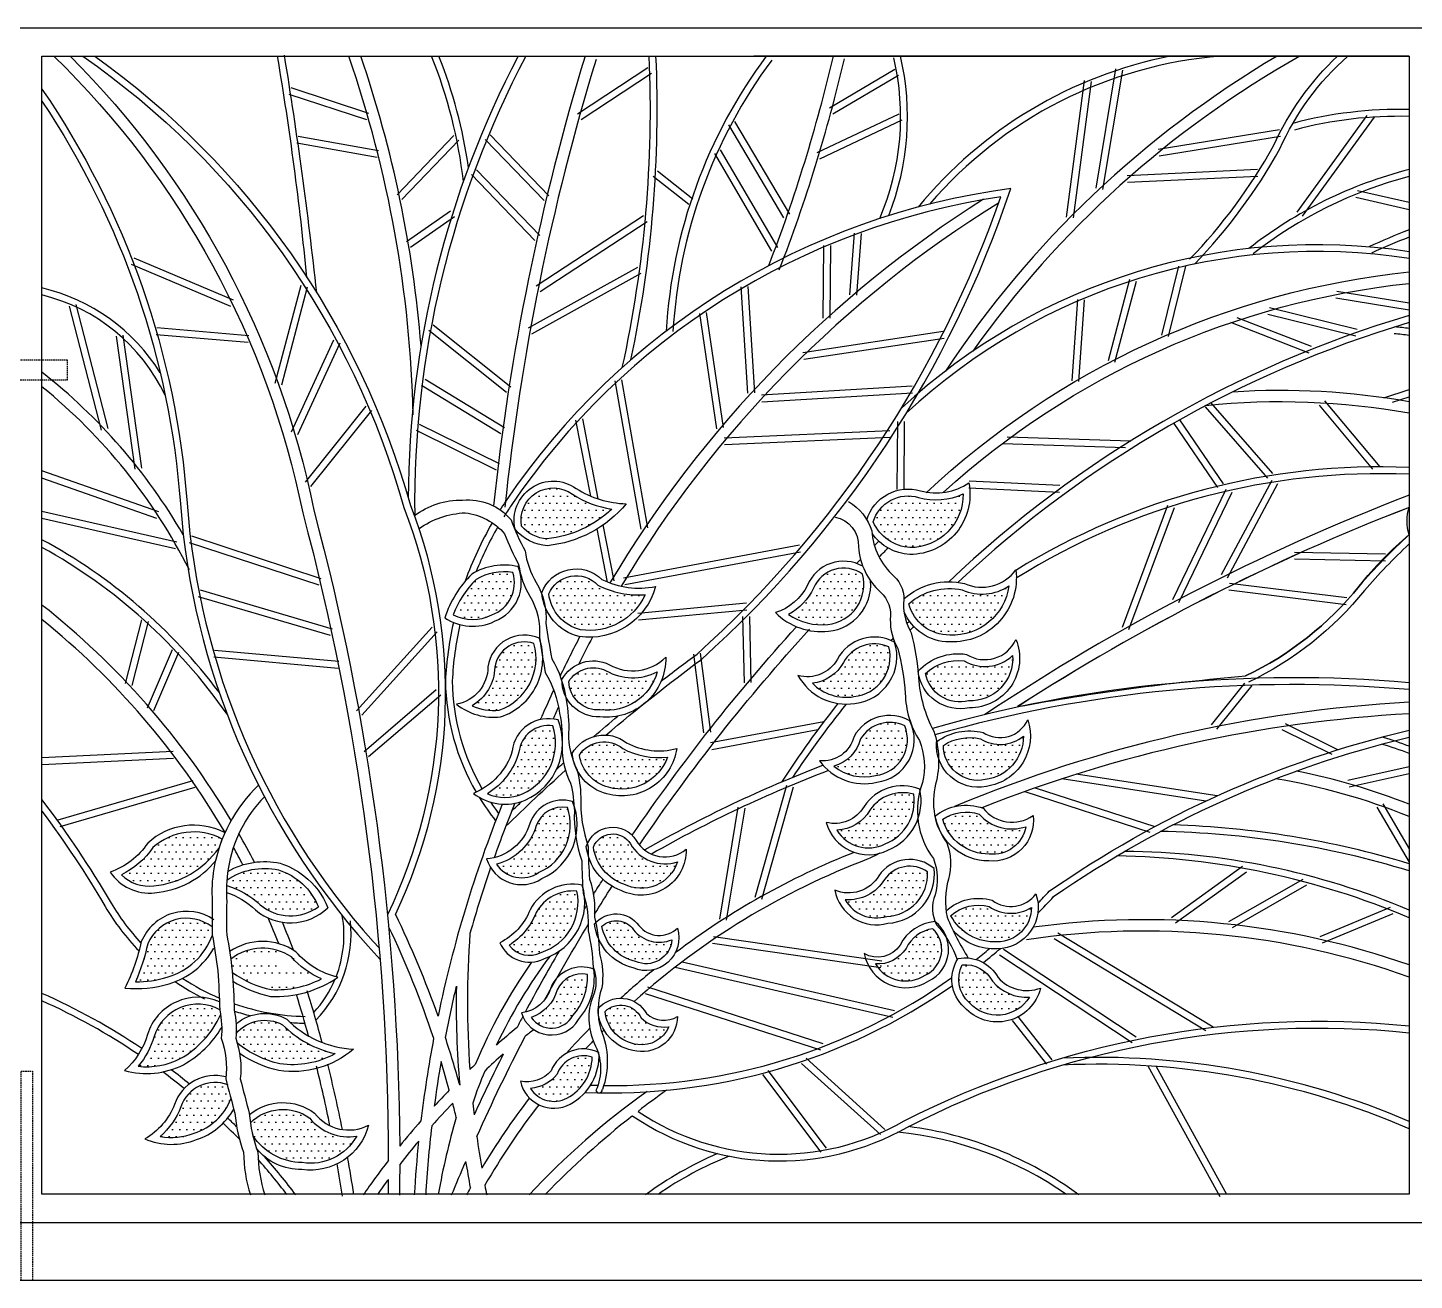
# Model space of a CAD drawing. Extents: x -51224 to -13975, y -20628 to 9094.
# Drawn here: x -45873 to -44656, y -13035 to -11935 of the extents above; entities that cross this region are included whole.
import ezdxf

# ---------------------------------------------------------------- set-up
doc = ezdxf.new("R2010")
doc.units = 0
doc.header["$LTSCALE"] = 5
doc.header["$MEASUREMENT"] = 0
doc.linetypes.add('HIDDEN', pattern=[0.375, 0.25, -0.125])
doc.layers.get('0').update_dxf_attribs({"linetype": 'CONTINUOUS'})
for name, color, linetype in [('0-DIM', 8, 'CONTINUOUS'), ('0-T_BLOCK', 7, 'CONTINUOUS'), ('1', 8, 'CONTINUOUS'), ('4', 4, 'CONTINUOUS'), ('GRILLES', 1, 'CONTINUOUS')]:
    doc.layers.add(name, color=color, linetype=linetype)
pattern_1 = [(0, (-27194.4056, -16432.0814), (3.1237505, 6.247501), [0, -6.247501])]

# ---------------------------------------------------------------- blocks, each defined once
blk = doc.blocks.new('A$C28F35AD2')
at = {"layer": 'GRILLES', "linetype": 'HIDDEN'}
blk.add_lwpolyline([(0, 790.3), (97.7, 790.3), (97.7, 807.5), (0, 807.5)], close=True, dxfattribs=at)
for points in [[(41.5, 0), (41.5, 183.5), (31.5, 183.5), (31.5, 0)], [(56.9, 0), (56.9, 183.5), (66.9, 183.5), (66.9, 0)]]:
    blk.add_lwpolyline(points, dxfattribs=at)

msp = doc.modelspace()

# ---------------------------------------------------------------- hatches: boundary and pattern name
at = {"layer": '0-T_BLOCK'}
h = msp.add_hatch(dxfattribs=at)
h.set_pattern_fill('DOTS', color=2, scale=99.960016, style=0)
h.set_pattern_definition(pattern_1)
h.paths.add_polyline_path([(-45447.6, -12413.4, 0.175439), (-45479.9, -12419.4, 0.105699), (-45500.1, -12450.5, 0.237244), (-45466.2, -12450.6, 0.397699)])
h.paths.add_polyline_path([(-45416.2, -12432.2, 0.310147), (-45388.2, -12463.6, 0.331679), (-45331.5, -12432.9, -0.135102), (-45373.1, -12424.4, 0.543135)])
h.paths.add_polyline_path([(-45360.9, -12357.8, -0.100632), (-45395.4, -12344.6, 0.678632), (-45440, -12372.7, 0.206557), (-45417.6, -12383.8, 0.164112)])
h = msp.add_hatch(dxfattribs=at)
h.set_pattern_fill('DOTS', color=2, scale=99.960016, style=0)
h.set_pattern_definition(pattern_1)
h.paths.add_polyline_path([(-45140.8, -12414.8, 0.482854), (-45183.7, -12427.1, -0.154289), (-45205.8, -12450.2, 0.179163), (-45171.1, -12458.9, 0.461066)])
h.paths.add_polyline_path([(-45099.1, -12391.5, 0.417538), (-45052.4, -12344.4, -0.175458), (-45091.5, -12347.5, 0.418152), (-45131.3, -12369, 0.279623)])
h.paths.add_polyline_path([(-45100.2, -12440.8, 0.343085), (-45064.2, -12468.3, 0.38732), (-45012.2, -12425.1, -0.256991), (-45053.2, -12428.7, 0.238603)])
h.paths.add_polyline_path([(-45184.8, -12510.6, 0.24176), (-45148.3, -12522.3, 0.456924), (-45117.6, -12478.7, 0.389161), (-45157.4, -12492, -0.243716)])
h.paths.add_polyline_path([(-45085.5, -12502.1, 0.426582), (-45047.6, -12526.1, 0.442508), (-45009, -12486.2, -0.33145), (-45051.6, -12490.9, 0.226597)])
h.paths.add_polyline_path([(-45103.7, -12548, 0.39265), (-45142.5, -12559.5, -0.260347), (-45165.9, -12583.4, 0.23301), (-45129.3, -12591.5, 0.495449)])
h.paths.add_polyline_path([(-45033, -12595.2, 0.373248), (-44999.5, -12557, -0.320781), (-45037.3, -12559.3, 0.200376), (-45069.8, -12565.1, 0.475515)])
h.paths.add_polyline_path([(-45095.8, -12608, 0.326721), (-45134.3, -12622, -0.251251), (-45163.2, -12639.6, 0.39085), (-45120.9, -12651.6, 0.3487)])
h.paths.add_polyline_path([(-45070.4, -12629.8, 0.339354), (-45029.6, -12660.5, 0.393018), (-44997.3, -12636.5, -0.301065), (-45038.4, -12625.5, 0.228285)])
h.paths.add_polyline_path([(-45083.7, -12676.2, 0.420371), (-45121.4, -12682.8, -0.283595), (-45155.9, -12700.6, 0.353449), (-45119.5, -12715.2, 0.418172)])
h.paths.add_polyline_path([(-45029.6, -12706.6, 0.251352), (-45063.2, -12714.6, 0.293768), (-45022.6, -12737.6, 0.413856), (-44992.5, -12707.3, -0.30026)])
h.paths.add_polyline_path([(-45085.7, -12766.7, 0.53355), (-45079.1, -12726, 0.246148), (-45102.6, -12743.3, -0.274357), (-45129.5, -12757, 0.426612)])
h.paths.add_polyline_path([(-45026.8, -12772.2, 0.313802), (-45053.3, -12757.8, 0.343134), (-45047.1, -12790.9, 0.501929), (-44994.3, -12786.2, -0.234383)])
h = msp.add_hatch(dxfattribs=at)
h.set_pattern_fill('DOTS', color=2, scale=99.960016, style=0)
h.set_pattern_definition(pattern_1)
h.paths.add_polyline_path([(-45351.2, -12567.8, 0.442519), (-45389.3, -12573.6, 0.299569), (-45363.6, -12601.9, 0.391506), (-45311.9, -12575.4, -0.155677)])
h.paths.add_polyline_path([(-45412.6, -12548, 0.432961), (-45442.3, -12571.2, -0.183281), (-45470, -12607.6, 0.206915), (-45439.3, -12607.6, 0.385547)])
h.paths.add_polyline_path([(-45462, -12669.4, 0.422404), (-45425.1, -12676.7, 0.395718), (-45399.8, -12619.6, 0.365015), (-45427.1, -12635.5, -0.262488)])
h.paths.add_polyline_path([(-45350.2, -12687, 0.460328), (-45303.2, -12667.3, -0.355755), (-45344.5, -12651.5, 0.619419), (-45377, -12654.5, 0.281137)])
h.paths.add_polyline_path([(-45483.5, -12530.3, 0.130987), (-45459.7, -12534.2, 0.397526), (-45429.2, -12475.6, 0.465603), (-45463.6, -12496.5, -0.265033)])
h = msp.add_hatch(dxfattribs=at)
h.set_pattern_fill('DOTS', color=2, scale=99.960016, style=0)
h.set_pattern_definition(pattern_1)
h.paths.add_polyline_path([(-45365.8, -12499.6, 0.389173), (-45398.6, -12509, 0.421821), (-45371, -12534, 0.177215), (-45340.2, -12526.9, -0.001399), (-45333.1, -12521.1, 0.132187), (-45321, -12500.6, -0.249963)])
h = msp.add_hatch(dxfattribs=at)
h.set_pattern_fill('DOTS', color=2, scale=99.960016, style=0)
h.set_pattern_definition(pattern_1)
h.paths.add_polyline_path([(-45759.7, -12651.6, 0.038092), (-45764, -12655.4, -0.126461), (-45790.8, -12678.4, 0.156014), (-45770.4, -12688.5, 0.054354), (-45762.7, -12688.5, 0.033864), (-45752.1, -12686.7, 0.180756), (-45705.5, -12655.2, -0.005103), (-45704.6, -12652.6), (-45702.9, -12647.5, 0.10595), (-45724.2, -12641.3, 0.177482)])
h = msp.add_hatch(dxfattribs=at)
h.set_pattern_fill('DOTS', color=2, scale=99.960016, style=0)
h.set_pattern_definition(pattern_1)
h.paths.add_polyline_path([(-45450.9, -12740.5, 0.371501), (-45422.8, -12746.8, 0.386808), (-45391.5, -12693.1, 0.301201), (-45427.2, -12711.9, -0.158313)])
h.paths.add_polyline_path([(-45340.1, -12754.8, 0.519187), (-45308, -12735.7, -0.334927), (-45341.8, -12726.9, 0.4558), (-45369.5, -12723.9, 0.302013)])
h.paths.add_polyline_path([(-45366.7, -12798.6, 0.356511), (-45338.1, -12827.7, 0.345546), (-45310.9, -12812.1, -0.232717), (-45335.2, -12804.2, 0.508622)])
h.paths.add_polyline_path([(-45382.1, -12766.2, 0.356786), (-45408.7, -12779.8, -0.242894), (-45431.6, -12803.9, 0.556781), (-45395, -12802.3, 0.193031)])
h.paths.add_polyline_path([(-45408.8, -12853.8, -0.199447), (-45432.1, -12866.3, 0.391269), (-45400.4, -12874.8, 0.271334), (-45378, -12838.8, 0.407719)])
at = {"layer": '1'}
h = msp.add_hatch(dxfattribs=at)
h.set_pattern_fill('DOTS', color=2, scale=99.960016, style=0)
h.set_pattern_definition(pattern_1)
h.paths.add_polyline_path([(-45649.8, -12675.7, 0.036331), (-45657, -12673.7, 0.189795), (-45698.6, -12683.3), (-45698.8, -12688.1, -0.064744), (-45681.4, -12695.9, -0.059603), (-45664.6, -12708.5, 0.307316), (-45618.4, -12706.8, 0.204853)])
h = msp.add_hatch(dxfattribs=at)
h.set_pattern_fill('DOTS', color=2, scale=99.960016, style=0)
h.set_pattern_definition(pattern_1)
h.paths.add_polyline_path([(-45768.1, -12739.2, -0.048306), (-45779, -12772.7, 0.074583), (-45751, -12768.6, 0.23813), (-45711.4, -12731.6, 0.000117), (-45711.5, -12731.4, -0.003517), (-45711.6, -12724.5, 0.489687)])
h = msp.add_hatch(dxfattribs=at)
h.set_pattern_fill('DOTS', color=2, scale=99.960016, style=0)
h.set_pattern_definition(pattern_1)
edge = h.paths.add_edge_path()
edge.add_arc((-45667.3, -12788.6), 45.4, 59.4751, 128.0766, ccw=False)
edge.add_arc((-45667.6, -12789), 45.9, 37.7249, 59.4751, ccw=False)
edge.add_arc((-45585.4, -12700.8), 75.6, 232.6824, 245.6539)
edge.add_arc((-45652.2, -12708.7), 70.6, 259.4546, 300.3116, ccw=False)
edge.add_arc((-45640.2, -12688.4), 93.1, 234.7879, 254.4852, ccw=False)
edge.add_arc((-45963.9, -12791.5), 271.3, 5.7198, 8.198)
edge = h.paths.add_edge_path()
edge.add_line((-45690.6, -12817.9), (-45689.5, -12826.6))
edge.add_arc((-45640.4, -12772.9), 72.7, 227.5651, 300.3986)
edge.add_arc((-45583.1, -12743.6), 94.3, 227.1369, 257.4766, ccw=False)
edge.add_arc((-45666.2, -12838.4), 31.9, 53.7205, 139.9524)
edge = h.paths.add_edge_path()
edge.add_line((-45704.9, -12797.2), (-45704.2, -12801.6))
edge.add_arc((-45771, -12775.2), 71.8, 265.5635, 338.4359, ccw=False)
edge.add_arc((-45830.5, -12801.3), 70.6, 319.8737, 339.0615)
edge.add_arc((-45724, -12833.7), 41.2, 62.3999, 169.9896, ccw=False)
edge = h.paths.add_edge_path()
edge.add_line((-45697.7, -12863.1), (-45695.1, -12875.5))
edge.add_arc((-45746.9, -12852.8), 56.6, 259.3863, 336.3732, ccw=False)
edge.add_arc((-45800.8, -12858.5), 66.2, 311.0197, 338.8433)
edge.add_arc((-45708.3, -12894.2), 32.9, 71.1785, 158.8433, ccw=False)
edge = h.paths.add_edge_path()
edge.add_arc((-45649.9, -12924.3), 39.6, 40.563, 135.1897, ccw=False)
edge.add_arc((-45595.2, -12877.4), 32.5, 220.563, 288.8551)
edge.add_arc((-45630.1, -12876.8), 55.2, 213.9508, 325.3499, ccw=False)
edge.add_line((-45675.9, -12907.6), (-45678, -12896.4))

# ---------------------------------------------------------------- linework, layer by layer
at = {"color": 3}
for p in [(-45861, -11960.1), (-44661, -11960.1, 0)]:
    msp.add_line(p, (-45236.2, -11960.1), dxfattribs=at)
for points in [[(-45886, -11935.1), (-44636, -11935.1), (-44636, -12984.2), (-45886, -12984.2)], [(-45861, -11960.1), (-44661, -11960.1), (-44661, -12959.2), (-45861, -12959.2)]]:
    msp.add_lwpolyline(points, close=True, dxfattribs=at)
at = {"layer": '0-DIM'}
msp.add_lwpolyline([(-44661, -12356.2, 0.051261), (-45004.6, -12531.1, -0.024789), (-44804.5, -12504.2, 0.112657), (-44704.8, -12425.2, -0.047346), (-44661, -12380.1, -0.141873)], format="xyb", close=True, dxfattribs=at)
at = {"layer": '1'}
for p, q in [((-45391, -12010.7), (-45329.3, -11970)), ((-45387.7, -12015.7), (-45326, -11975)), ((-45169.7, -12005.6), (-45112.3, -11971.6)), ((-44935.7, -12076), (-44918.3, -11971.3)), ((-44929.8, -12077), (-44912.3, -11972.3)), ((-45166.7, -12010.8), (-45109.2, -11976.8)), ((-44961.6, -12101.3), (-44945.8, -11981.5)), ((-44955.7, -12102.1), (-44939.8, -11982.3)), ((-45575.9, -12016), (-45644, -11993.7)), ((-45574, -12010.3), (-45642.2, -11988)), ((-45180.6, -12044.7), (-45108.6, -12010.7)), ((-45209.7, -12101.9), (-45258.1, -12020.4)), ((-45204.5, -12098.8), (-45252.9, -12017.4)), ((-45178.1, -12050.1), (-45106, -12016.1)), ((-44759.4, -12097), (-44697.8, -12012.1)), ((-44754.5, -12100.5), (-44691.5, -12013.6)), ((-45565.6, -12043.1), (-45636.2, -12030.5)), ((-45549.3, -12081.8), (-45499.5, -12029.7)), ((-45545, -12085.9), (-45495.2, -12033.9)), ((-45420.3, -12086.7), (-45471.9, -12033.2)), ((-45416, -12082.6), (-45467.6, -12029.1)), ((-44881.4, -12041.7), (-44774.9, -12024.5)), ((-44880.5, -12047.6), (-44774, -12030.4)), ((-45566.7, -12049), (-45637.3, -12036.4)), ((-45220.3, -12131.3), (-45270.5, -12045.4)), ((-45215.1, -12128.2), (-45265.3, -12042.4)), ((-45424.1, -12117.6), (-45479.6, -12059.8)), ((-44908.4, -12064.8), (-44794, -12059.4)), ((-45428.4, -12121.8), (-45483.9, -12063.9)), ((-45324.4, -12065.4), (-45293.3, -12090)), ((-45320.6, -12060.7), (-45289.6, -12085.3)), ((-44908.1, -12070.8), (-44793.8, -12065.4)), ((-44707.7, -12083.9), (-44661, -12094.6)), ((-44706.4, -12078.1), (-44661, -12088.4)), ((-45541.1, -12122.9), (-45502.3, -12095.8)), ((-45537.6, -12127.8), (-45498.8, -12100.7)), ((-45427.1, -12161.6), (-45333, -12100.1)), ((-45423.8, -12166.6), (-45329.7, -12105.1)), ((-45151.9, -12169.5), (-45147.7, -12115.4)), ((-45145.9, -12169.9), (-45141.7, -12115.9)), ((-45175.2, -12190.1), (-45174.7, -12126.3)), ((-45169.2, -12190.1), (-45168.7, -12126.3)), ((-45695.3, -12179.9), (-45782.4, -12143.1)), ((-45692.9, -12174.4), (-45780, -12137.5)), ((-45434, -12198.5), (-45337.9, -12145.2)), ((-44878, -12204.9), (-44863.2, -12144.3)), ((-44872.1, -12206.3), (-44857, -12144.3)), ((-45431.1, -12203.7), (-45335, -12150.5)), ((-44925, -12227.2), (-44906.1, -12156)), ((-44919.2, -12228.7), (-44900.3, -12157.5)), ((-45656.4, -12247.1), (-45633.6, -12161)), ((-45650.6, -12248.6), (-45627.8, -12162.6)), ((-45241.4, -12256), (-45247.2, -12162.7)), ((-45235.4, -12255.6), (-45241.2, -12162.3)), ((-44724.4, -12166.3), (-44661, -12176.7)), ((-45837, -12179.6), (-45809, -12288.4)), ((-45831.2, -12178.1), (-45803.1, -12286.9)), ((-44956.8, -12245.2), (-44951.9, -12173.6)), ((-44950.8, -12245.6), (-44945.9, -12174)), ((-44783.5, -12180.7), (-44706.5, -12199.8)), ((-44725.3, -12172.2), (-44661, -12182.8)), ((-45268.6, -12287.1), (-45283.6, -12185.9)), ((-45262.7, -12286.2), (-45277.7, -12185.1)), ((-44748.8, -12220.7), (-44817.4, -12194)), ((-44746.6, -12215.1), (-44811.9, -12189.8)), ((-44785, -12186.5), (-44707.9, -12205.6)), ((-45779.3, -12322.6), (-45795.5, -12205.8)), ((-45773.3, -12321.8), (-45789.6, -12204.9)), ((-45680, -12211.5), (-45760.8, -12204.6)), ((-45679.5, -12205.5), (-45760.3, -12198.7)), ((-45453.3, -12255.4), (-45521.3, -12200.9)), ((-45449.5, -12250.7), (-45517.6, -12196.2)), ((-45193.3, -12220.3), (-45069.9, -12201.6)), ((-45642, -12289.8), (-45604.8, -12209.1)), ((-45636.5, -12292.3), (-45599.4, -12211.7)), ((-45192.4, -12226.2), (-45069, -12207.5)), ((-45458.2, -12291.5), (-45527.8, -12249.1)), ((-45455.1, -12286.3), (-45524.7, -12244)), ((-45335.2, -12375.2), (-45358, -12245.1)), ((-45329.3, -12374.2), (-45352.1, -12244.1)), ((-45229.3, -12257.5), (-45097.2, -12249.6)), ((-44683.3, -12259.9), (-44661, -12252.7)), ((-45629.7, -12334.1), (-45576.3, -12267.2)), ((-45229, -12263.5), (-45096.8, -12255.6)), ((-44835.4, -12264), (-44780.8, -12326.4)), ((-44739.9, -12266.5), (-44693, -12322.5)), ((-44735.4, -12262.7), (-44686.8, -12320.6)), ((-44675.7, -12263.8), (-44661, -12259)), ((-45625, -12337.9), (-45571.6, -12271)), ((-45379.3, -12346.3), (-45392.3, -12279.6)), ((-45372.7, -12348.7), (-45386.4, -12278.4)), ((-44862.6, -12279.2), (-44824.3, -12335.4)), ((-44840, -12268), (-44785.3, -12330.4)), ((-45462.1, -12323.4), (-45532.3, -12288.7)), ((-45459.5, -12318.1), (-45529.6, -12283.3)), ((-45262.2, -12295), (-45116.7, -12288.6)), ((-45110.3, -12340.6), (-45109.9, -12280.8)), ((-45104.3, -12340.7), (-45103.9, -12280.8)), ((-44867.6, -12282.6), (-44829.3, -12338.8)), ((-45261.9, -12300.9), (-45116.4, -12294.6)), ((-45017.9, -12300.1), (-44909.9, -12303.6)), ((-45013.9, -12294.2), (-44905.2, -12297.8)), ((-45758.3, -12360.2), (-45861, -12324.1)), ((-45760.3, -12365.9), (-45861, -12330.4)), ((-44967.8, -12343.1), (-45047.5, -12339.3)), ((-44967.6, -12337.1), (-45047.2, -12333.3)), ((-44868.5, -12437.1), (-44821.6, -12340.1)), ((-44825.7, -12415.1), (-44781.3, -12332.3)), ((-44820.4, -12417.9), (-44776.1, -12335.2)), ((-44863.1, -12439.7), (-44816.2, -12342.7)), ((-45742.5, -12386.6), (-45861, -12359.7)), ((-44912.5, -12461.2), (-44872.7, -12354.2)), ((-44906.9, -12463.3), (-44867, -12356.3)), ((-45743.8, -12392.5), (-45861, -12365.9)), ((-45364.6, -12421.7), (-45373.7, -12375.1)), ((-45358.8, -12420.6), (-45368.3, -12371.5)), ((-45617.7, -12424.6), (-45731.4, -12387.2)), ((-45615.8, -12418.9), (-45729.5, -12381.5)), ((-45350.5, -12418), (-45196.2, -12389.2)), ((-45349.4, -12423.9), (-45195.1, -12395.1)), ((-44761.7, -12401.4), (-44681.7, -12403.1)), ((-44761.6, -12395.4), (-44681.6, -12397.1)), ((-44818.6, -12422.7), (-44715.6, -12435.3)), ((-45607.6, -12468.7), (-45723.6, -12434.6)), ((-45605.9, -12463), (-45721.9, -12428.9)), ((-44819.3, -12428.6), (-44716.3, -12441.3)), ((-45242.7, -12440.3), (-45338.1, -12449.3)), ((-45242.2, -12446.3), (-45337.5, -12455.3)), ((-45773.7, -12454.9), (-45787.9, -12510.9)), ((-45767.9, -12456.3), (-45782.1, -12512.4)), ((-45584.8, -12534.7), (-45518.6, -12461.3)), ((-45244.5, -12510.1), (-45245.7, -12452.1)), ((-45238.5, -12510), (-45239.7, -12452)), ((-45580.3, -12538.7), (-45514.1, -12465.3)), ((-45768.3, -12532), (-45746.5, -12481)), ((-45762.8, -12534.4), (-45741, -12483.4)), ((-45600.5, -12491.5), (-45709.6, -12481.8)), ((-45280, -12554.2), (-45288.8, -12485.1)), ((-45274, -12553.4), (-45282.9, -12484.3)), ((-45601.1, -12497.5), (-45710.1, -12487.8)), ((-44834.4, -12547.2), (-44805.1, -12510.6)), ((-45578.3, -12570.5), (-45514.9, -12516.1)), ((-45574.3, -12575), (-45511, -12520.6)), ((-44829.8, -12551), (-44798.8, -12512.4)), ((-45274.1, -12562.7), (-45174.7, -12544.2)), ((-44769.9, -12545.9), (-44723.3, -12568.9)), ((-45273, -12568.6), (-45180, -12551.3)), ((-44772.6, -12551.3), (-44728.7, -12572.9)), ((-45745.9, -12570.6), (-45861, -12576.1)), ((-45745.6, -12576.6), (-45861, -12582.1)), ((-44714.9, -12595.7), (-44661, -12583.7)), ((-45846.8, -12630.5), (-45728.2, -12596)), ((-44839.5, -12614.1), (-44965.7, -12594.5)), ((-44829.6, -12609.5), (-44953.1, -12590.4)), ((-44713.5, -12601.6), (-44661, -12589.8)), ((-45845.1, -12636.2), (-45726.6, -12601.8)), ((-45235, -12698.4), (-45207.2, -12599.9)), ((-45229.2, -12700), (-45201.4, -12601.6)), ((-44998.3, -12605.6), (-44888.7, -12641.2)), ((-44989.1, -12602.4), (-44884.2, -12636.4)), ((-45250.1, -12619.3), (-45266.4, -12717.6)), ((-45244.2, -12620.2), (-45260.5, -12718.6)), ((-44689.3, -12619.4), (-44661, -12667.6)), ((-44684.1, -12616.4), (-44661, -12655.8)), ((-44869.6, -12716.2), (-44807.2, -12671.1)), ((-44866.1, -12721), (-44803.7, -12676)), ((-44819.1, -12719.7), (-44753.9, -12682.4)), ((-44816.1, -12724.9), (-44750.9, -12687.6)), ((-44739.2, -12732.9), (-44677.4, -12707.1)), ((-44736.9, -12738.4), (-44675.1, -12712.7)), ((-44832.9, -12812.6), (-44969.4, -12729.8)), ((-45272.4, -12738.7), (-45124.7, -12760.2)), ((-45271.5, -12732.8), (-45123.9, -12754.2)), ((-44839.3, -12815.7), (-44972.5, -12734.9)), ((-44904, -12826.3), (-45020.4, -12749.4)), ((-44900.7, -12821.3), (-45017.1, -12744.4)), ((-45305.2, -12759.9), (-45114.1, -12803.8)), ((-45299.1, -12755.2), (-45112.7, -12797.9)), ((-45175.4, -12827), (-45329.3, -12777.4)), ((-45177.3, -12832.7), (-45331.2, -12783.1)), ((-44974.3, -12841.1), (-45004.4, -12802.8)), ((-44979, -12844.8), (-45009.1, -12806.5)), ((-45223.9, -12850.5), (-45172.6, -12918.7)), ((-45194.4, -12844.3), (-45125.1, -12906.7)), ((-45190.3, -12839.8), (-45121.1, -12902.3)), ((-44890.2, -12846.4), (-44827.1, -12961.2)), ((-44883.1, -12846.9), (-44821.3, -12959.2)), ((-45228.7, -12854.1), (-45177.3, -12922.3))]:
    msp.add_line(p, q, dxfattribs=at)
at = {"layer": '1', "color": 4}
msp.add_line((-45557, -12946.1), (-45557, -12959.2), dxfattribs=at)
for points in [[(-45850.5, -11960.1, -0.150811), (-45632.1, -12361, -0.065193), (-45557, -12929.5, -0.065193)], [(-45836.3, -11960.1, -0.147388), (-45622.4, -12358.7, -0.063736), (-45547, -12916.9, -0.063736)], [(-45825.1, -11960.1, -0.174235), (-45543.3, -12356.4, -0.208179), (-45557.8, -12713.9, -0.208179)], [(-45814.7, -11960.1, -0.171094), (-45537.6, -12354.5, -0.205998), (-45550.8, -12713.3, -0.205998)], [(-44853.7, -12138.4, 0.066058), (-44779.9, -12038.7, -0.099356), (-44723.8, -11960.1, -0.099356)], [(-44849.4, -12142.6, 0.066191), (-44774.5, -12041.4, -0.106475), (-44714.9, -11960.1)], [(-45861, -11989, -0.133125), (-45733.6, -12352.6, 0.165242), (-45570.3, -12737.3)], [(-45861, -11999.7, -0.130059), (-45739.5, -12353, 0.165243), (-45574.8, -12741.3)], [(-45010.7, -12076.4, 0.214516), (-45454.1, -12351, 0.007589), (-45459.2, -12358.9, 0.007589)], [(-45019.5, -12083.7, 0.210495), (-45449.1, -12354.4, 0.009874), (-45455.6, -12364.4, 0.009874)], [(-45366, -12556, -0.016374), (-45282.2, -12489.6, 0.13015), (-45010.7, -12076.4)], [(-45317.6, -12508.9, -0.006045), (-45286, -12484.9, 0.127504), (-45019.5, -12083.7, 0.127504)], [(-45034.5, -12085.7, 0.118379), (-45362.5, -12422.5, 0.118379)], [(-45021.4, -12089, 0.119547), (-45352.6, -12425.4)], [(-45085, -12343.5, -0.164002), (-44661, -12149.5, -0.164002)], [(-45069.9, -12343.1, -0.159613), (-44661, -12159.6, -0.159613)], [(-45137, -12367.1, -0.414967), (-45089.8, -12341.7, 0.218355), (-45047.4, -12334.7, -0.473511), (-45099.3, -12397.5, -0.226882), (-45132.4, -12379.2, -0.226882)], [(-45534.2, -12363.6, -0.168907), (-45491.8, -12349.8, -0.249457), (-45449.3, -12367.2, 0.03088), (-45437, -12394.3, 0.100136), (-45427.2, -12422, -0.158377), (-45418.8, -12457.9, 0.008948), (-45413.5, -12489, -0.100671), (-45401, -12524.9, -0.062282), (-45398.8, -12554.2, 0.120989), (-45391.4, -12586.1, -0.052555), (-45388.1, -12610.6, 0.089477), (-45381.5, -12654.3, 0.022272), (-45380.3, -12682.6, -0.097925), (-45376.1, -12715.8, -0.050393), (-45371.7, -12747.8, -0.112896), (-45369.6, -12777.8, 0.1518), (-45370.6, -12814.5, -0.192061), (-45369.1, -12867.3, -16.256874)], [(-45153.2, -12350.9, -0.186863), (-45132.6, -12376.9, 0.1907), (-45113.4, -12416.6, -0.252134), (-45104.7, -12440.6, 0.139232), (-45098, -12466.3, -0.045981), (-45091.5, -12505.7, 0.111), (-45078.2, -12552.6, -0.144561), (-45076.6, -12599.1, 0.22353), (-45066.8, -12650.6, -0.165363), (-45065.4, -12682.5, 0.118044), (-45066.5, -12716, 0.037668), (-45048, -12751.8, 0.037668)], [(-45530.2, -12374.9, -0.14309), (-45489.4, -12360.9, -0.184664), (-45454.9, -12379.4, 0.03088), (-45442.6, -12406.4, 0.100136), (-45432.8, -12434.1, -0.158377), (-45424.4, -12470.1, 0.008948), (-45419.2, -12501.1, -0.100671), (-45406.6, -12537.1, -0.062282), (-45404.4, -12566.3, 0.120989), (-45397, -12598.3, -0.052555), (-45393.7, -12622.8, 0.089477), (-45387.1, -12666.5, 0.022272), (-45385.9, -12694.8, -0.097925), (-45381.7, -12727.9, -0.050393), (-45377.3, -12759.9, -0.209993), (-45377.6, -12785.7, 0.197948), (-45376.2, -12826.6, -0.229576), (-45374.8, -12868.2, -16.256874)], [(-45164.9, -12364.8, -0.378866), (-45144.4, -12390.8, 0.1907), (-45125.1, -12430.6, -0.252134), (-45116.4, -12454.6, 0.139232), (-45109.7, -12480.2, -0.045981), (-45103.2, -12519.6, 0.140758), (-45090.8, -12560.8, -0.155026), (-45088.1, -12597.8, 0.256829), (-45078.5, -12664.5, -0.165363), (-45077.1, -12696.4, 0.232015), (-45075.7, -12722.5, -0.096099), (-45057.6, -12753.4, -0.096099)], [(-45465.8, -12369.7, 0.045842), (-45489.5, -12421)], [(-45461, -12373.4, 0.036089), (-45479.9, -12412.6)], [(-45130.6, -12390, -0.000437), (-45128.5, -12388, -0.000975), (-45126.6, -12385.8, -0.000975)], [(-44661, -12380.1, 0.02712), (-44704.8, -12425.2, -0.112657), (-44804.5, -12504.2)], [(-44661, -12388.3, 0.024646), (-44700.2, -12429.1, -0.112551), (-44801.9, -12509.6)], [(-45126.2, -12399.8, -0.001039), (-45121.3, -12394.9, -0.001437), (-45118.5, -12391.8, -0.001437)], [(-45140.6, -12407.8, 0.446759), (-45189.2, -12424.6, -0.203971), (-45217.2, -12448.6, 0.225979), (-45170.5, -12464.9, 0.405502), (-45133.7, -12420.8, 0.405502)], [(-45146, -12405.4, -0.000738), (-45142.5, -12401.8)], [(-45104.4, -12436.5, -0.242831), (-45051.3, -12423, 0.358992), (-45006.2, -12411, -0.464995), (-45064.3, -12474.3, -0.308457), (-45104.4, -12447.3, -0.308457)], [(-45694.9, -12631, 0.091424), (-45861, -12441.9)], [(-45700.3, -12641.6, 0.090844), (-45861, -12454.7)], [(-45499.9, -12457.2, 0.04199), (-45506.9, -12508.4, 0.127799), (-45479.9, -12606.2)], [(-45494.2, -12459.1, 0.041284), (-45500.9, -12508.5, 0.127883), (-45474.6, -12603.4)], [(-45342.9, -12644, -0.03452), (-45198.7, -12460.9)], [(-45388.8, -12469.5, 0.009651), (-45406.2, -12504.3, 0.009651)], [(-45377.8, -12470.1, 0.006661), (-45389.9, -12493.7, 0.006661)], [(-45336.6, -12652.5, -0.035921), (-45187.3, -12463.2)], [(-45411.8, -12516.4, 0.005939), (-45421.6, -12538.2, 0.001097), (-45423.7, -12542.5)], [(-45340.2, -12526.9, -0.001399), (-45333.1, -12521.1)], [(-45407.6, -12531.2, 0.00294), (-45412.3, -12541.9)], [(-44661, -12527.3, 0.085546), (-45059.9, -12618.8)], [(-45376.7, -12557.3, -0.004235), (-45355.5, -12539.4)], [(-44661, -12537.4, 0.080894), (-45036.1, -12619.9)], [(-44986.9, -12712.5, 0.009677), (-44973, -12697.8, -0.092881), (-44661, -12557.9, -0.092881)], [(-44986.7, -12703.7, 0.006895), (-44977, -12693.2, -0.093458), (-44661, -12551.7, -0.093458)], [(-45409.2, -12585.9, -0.001243), (-45403.1, -12580.4, -0.001243)], [(-45396.1, -12574.2, -0.000136), (-45395.4, -12573.6, -0.000136)], [(-45394, -12580.3, -0.00001), (-45393.9, -12580.3, -0.00001)], [(-45454, -12636.4, -0.011043), (-45401.5, -12587)], [(-45671, -12600.1, 0.157299), (-45710.2, -12673.5, 0.058651), (-45711.5, -12702.4, 0.014697), (-45711.5, -12731.4, -0.015354), (-45706.7, -12763, -0.010415), (-45704.9, -12797.6, -0.071318), (-45703.6, -12822.2, -0.112487), (-45699.6, -12857.7, 0.007782), (-45691.7, -12888, 0.067424), (-45684.1, -12922.2, 0.073523), (-45678.1, -12959.7)], [(-45861, -12612.9, -0.028671), (-45800.3, -12703.5, 0.054369), (-45774.1, -12738.6, 0.054369)], [(-45665.8, -12610.3, 0.156748), (-45697.5, -12673.5, 0.058651), (-45698.8, -12702.4, 0.014697), (-45698.8, -12731.4, -0.015354), (-45694, -12763, -0.010415), (-45692.2, -12797.6, -0.071318), (-45690.9, -12822.2, -0.112487), (-45686.9, -12857.7, 0.007782), (-45679, -12888, 0.067424), (-45671.5, -12922.2, 0.073523), (-45665.4, -12959.7)], [(-45477.2, -12610.7, 0.031268), (-45462.8, -12631.3, 0.031268)], [(-45467.4, -12615, 0.015546), (-45460.2, -12624.8, 0.015546)], [(-45445.9, -12615.9, 0.011897), (-45464.1, -12663.7, 0.011897)], [(-45448.7, -12622.8, -0.001895), (-45439.7, -12614.2)], [(-45861, -12622.9, -0.02656), (-45805.5, -12706.5, 0.059051), (-45775.8, -12745.5, 0.059051)], [(-45700.9, -12641.6, 0.312643), (-45768.2, -12650.9, -0.164509), (-45801.2, -12676.3, 0.279095), (-45762.1, -12694.5, 0.205451), (-45708.1, -12665.9, 2.951473)], [(-45705.5, -12655.2), (-45702.9, -12647.3, 0.313479), (-45763.7, -12654.8, -0.131146), (-45791.3, -12678.7, 0.223388), (-45762.7, -12688.5, 0.216081), (-45705.9, -12655.5)], [(-45674.5, -12667.7, 0.010283), (-45688.1, -12642.6, 0.010283)], [(-45684.6, -12670, 0.006383), (-45692.9, -12654.6, 0.006383)], [(-45697.8, -12675.7, -0.187596), (-45651.8, -12668.6, -0.090608), (-45631.2, -12679.6, 2.189733)], [(-45125.6, -12659.8, 0.002359), (-45135.7, -12664.8, 0.092106), (-45341.3, -12789.9, 0.092106)], [(-45148.2, -12659, 0.067671), (-45305.2, -12747.3, 0.067671)], [(-45698.6, -12683.3, -0.206182), (-45653.4, -12674.4, -0.222597), (-45618.4, -12706.8, -0.089432)], [(-45631.2, -12679.6, -0.140702), (-45610.1, -12707.7, -0.140702)], [(-45467.2, -12672.4, 0.014067), (-45485.3, -12730.2, 0.014067)], [(-45698.8, -12688.1, -0.116422), (-45669.5, -12705, 0.347577), (-45618.4, -12706.8, 0.347577)], [(-45377, -12696, -0.002318), (-45368.6, -12682.8, -0.002318)], [(-45376, -12713.3, -0.004305), (-45360.6, -12688.8, -0.004305)], [(-45699.1, -12694.3, -0.111431), (-45673.5, -12709.5, 0.385382), (-45610.1, -12707.7, 0.385382)], [(-45067.4, -12710.3, -0.260156), (-45027, -12701.1, 0.410248), (-44988.5, -12695.5, -0.512348), (-45022.5, -12743.6, -0.222218), (-45061, -12728, -0.452913)], [(-45063.4, -12714.7, -0.253116), (-45029.6, -12706.6, 0.30026), (-44992.5, -12707.3, -0.413856), (-45022.6, -12737.6, -0.293768), (-45063.2, -12714.6, -0.293768)], [(-45710.1, -12718.1, 0.474677), (-45773.8, -12737.4, -0.061522), (-45788.2, -12778.2, 0.097386), (-45749.3, -12774.3, 0.196314), (-45710.2, -12743.2, 2.951473)], [(-45711.6, -12724.5, 0.489687), (-45768.1, -12739.2, -0.048306), (-45779, -12772.7, 0.074583), (-45751, -12768.6, 0.23813), (-45711.4, -12731.6, 0.196463)], [(-45653.2, -12739.1, 0.00894), (-45662.4, -12716.5, 0.00894)], [(-45602.8, -12768.2, 0.136221), (-45597.4, -12714.6)], [(-45384.8, -12708.6, -0.000498), (-45383, -12705.7, -0.000498)], [(-45640.3, -12744.8, 0.009509), (-45650, -12720.3, 0.009509)], [(-45620.5, -12806.3, 0.222034), (-45590.3, -12719, 1.559764)], [(-45419.5, -12788.1, -0.011299), (-45381.5, -12722.3)], [(-45693.4, -12772, 0.090465), (-45660.4, -12785.4, 0.167574), (-45601.3, -12768.6, -0.158491), (-45638.1, -12746.3, 0.31014), (-45696.3, -12746.1, 0.321507)], [(-45693.9, -12764.5, 0.101386), (-45659.7, -12779.5, 0.129701), (-45615.6, -12770.1, -0.109915), (-45642.1, -12750.8, 0.323746), (-45695.3, -12752.8, 0.305746)], [(-45056.9, -12752.3, -0.332028), (-45021.8, -12768.9, 0.311183), (-44984.5, -12778.1, -0.601436), (-45051.3, -12795.1, -0.370087), (-45056.9, -12752.3, -1.078008)], [(-45041, -12753.1, 0.007346), (-45029.2, -12743.5)], [(-45034.7, -12755.8, 0.009249), (-45019.8, -12743.4)], [(-45323.9, -12762, 0.014382), (-45353, -12787.1, 0.014382)], [(-45053.3, -12757.8, -0.313802), (-45026.8, -12772.2, 0.234383), (-44994.3, -12786.2, -0.501929), (-45047.1, -12790.9, -0.343134), (-45053.3, -12757.8, -0.343134)], [(-45744, -12772.5, 0.035559), (-45718.4, -12787.5, 0.035559)], [(-45737.5, -12769.6, 0.045318), (-45705.3, -12786.9, 0.045318)], [(-45622.6, -12799.8, 0.088172), (-45603.6, -12770.1)], [(-45497.4, -12776.6, 0.010714), (-45507, -12821.6)], [(-45384.2, -12869.7, 0.163819), (-45061.9, -12776)], [(-45367.9, -12863.6, 0.159494), (-45062.3, -12769)], [(-45705.1, -12790.3, 0.450681), (-45768.4, -12819, -0.148254), (-45788.7, -12850.5, 0.187658), (-45736.8, -12845.4, 0.132224), (-45703.2, -12812.7, 0.497796)], [(-45627, -12820.2, 0.007854), (-45637.6, -12783.9, 0.007854)], [(-45615.1, -12825.9, 0.009672), (-45628.1, -12780.7, 0.009672)], [(-45704.9, -12797.2, 0.472912), (-45762.6, -12820.7, -0.105823), (-45776.5, -12846.8, 0.145286), (-45739.6, -12840.1, 0.159444), (-45704.2, -12801.6, 0.12411)], [(-45692.4, -12791.9, 0.078817), (-45630, -12803)], [(-45692.1, -12798.3, 0.017636), (-45678, -12802.5, 0.017636)], [(-45690.7, -12809.6, -0.311484), (-45646.2, -12805.4, 0.188383), (-45587.5, -12831.8, -0.215235), (-45653.2, -12850.6, -0.094051), (-45687.5, -12835.5)], [(-45690.6, -12817.9, -0.348834), (-45649.8, -12810.3, 0.142619), (-45603.6, -12835.7, -0.164545), (-45652.1, -12844.7, -0.111348), (-45689.5, -12826.6, -0.105573)], [(-45643.2, -12808.3, 0.015696), (-45630.1, -12809)], [(-45380.2, -12813.4, 0.011364), (-45400.9, -12835.6)], [(-45371.7, -12804.9, 0.000338), (-45372.4, -12805.5)], [(-45367.7, -12814.9, 0.001037), (-45369.6, -12816.9)], [(-45342.3, -12890.5, 0.285875), (-45101.3, -12900.1, -0.144639), (-44661, -12817.3, -0.144639)], [(-45337.8, -12886.4, 0.284288), (-45104.1, -12894.8, -0.144486), (-44661, -12811.3, -0.144486)], [(-45479.3, -12908.4, -0.014535), (-45436.8, -12820.4)], [(-45377.1, -12824.5, 0.00371), (-45383.8, -12831.6)], [(-45608.2, -12899, 0.011142), (-45620.1, -12846.6, 0.011142)], [(-45597.3, -12902.3, 0.012097), (-45610.2, -12844.9, 0.012097)], [(-45699.5, -12856.2, 0.393332), (-45744.7, -12880.3, -0.170741), (-45770.7, -12910.6, 0.19603), (-45725.4, -12911.2, 0.189489), (-45692.7, -12884.4, 0.189489)], [(-45697.7, -12863.1, 0.426444), (-45739, -12882.4, -0.122003), (-45757.3, -12908.4, 0.14191), (-45727.4, -12905.5, 0.223667), (-45695.1, -12875.5, 0.195523)], [(-45379.4, -12863.3, 0.00309), (-45373, -12863.5, 0.00309)], [(-45433.1, -12874.6, 0.027871), (-45475, -12936.2, 0.027871)], [(-45678.9, -12889.1, -0.345455), (-45621.7, -12888, 0.363771), (-45574.4, -12898.5, -0.384388), (-45632.9, -12937.4, -0.235997), (-45672.7, -12918.7)], [(-45678, -12896.4, -0.367571), (-45625.9, -12892.3, 0.271394), (-45584.7, -12908.1, -0.31487), (-45632.5, -12931.4, -0.248649), (-45675.9, -12907.6, -0.283444)], [(-45425, -12880.5, 0.032327), (-45472.2, -12951.2, 0.032327)], [(-45518.9, -12899.1, 0.014161), (-45524.2, -12959.7)], [(-45530.4, -12912.4, 0.010932), (-45534.2, -12959.7)], [(-45597.2, -12960.9, 0.005971), (-45601.8, -12932.5, 0.005971)], [(-45587.3, -12959.4, 0.006823), (-45592.7, -12926.7, 0.006823)], [(-45547, -12932.9, -0.003033), (-45547.2, -12959.9)], [(-45501.4, -12959.7, -0.004733), (-45489, -12930.4, -0.004733)], [(-45484.9, -12953.3, 0.002735), (-45488.5, -12959.7)]]:
    msp.add_lwpolyline(points, format="xyb", dxfattribs=at)
for points in [[(-45445.6, -12375.3, -0.693512), (-45392.1, -12339.6, 0.134591), (-45348.2, -12353, -0.196581), (-45417.4, -12389.8, -0.220919)], [(-45440, -12372.7, -0.678632), (-45395.4, -12344.6, 0.100632), (-45360.9, -12357.8, -0.164112), (-45417.6, -12383.8, -0.206557)], [(-45131.3, -12369, -0.418152), (-45091.5, -12347.5, 0.175458), (-45052.4, -12344.4, -0.417538), (-45099.1, -12391.5, -0.279623)], [(-45443.1, -12408.2, 0.196169), (-45483.6, -12414.7, 0.121333), (-45507.4, -12453.1, 0.267544), (-45463.8, -12456.2, 0.424854)], [(-45447.6, -12413.4, 0.175439), (-45479.9, -12419.4, 0.105699), (-45500.1, -12450.5, 0.237244), (-45466.2, -12450.6, 0.397699)], [(-45422.3, -12431.3, -0.548134), (-45369.5, -12419.5, 0.16447), (-45322.5, -12425.7, -0.381849), (-45389.4, -12469.5, -0.322068)], [(-45140.8, -12414.8, 0.482854), (-45183.7, -12427.1, -0.154289), (-45205.8, -12450.2, 0.179163), (-45171.1, -12458.9, 0.461066)], [(-45416.2, -12432.2, -0.543135), (-45373.1, -12424.4, 0.135102), (-45331.5, -12432.9, -0.331679), (-45388.2, -12463.6, -0.310147)], [(-45100.2, -12440.8, -0.238603), (-45053.2, -12428.7, 0.256991), (-45012.2, -12425.1, -0.38732), (-45064.2, -12468.3, -0.343085)], [(-45424.4, -12471.1, 0.500179), (-45469.5, -12496.1, -0.361189), (-45497.1, -12529, 0.198244), (-45458.4, -12540.1, 0.417673)], [(-45429.2, -12475.6, 0.465603), (-45463.6, -12496.5, -0.265033), (-45483.5, -12530.3, 0.130987), (-45459.7, -12534.2, 0.397526)], [(-45112.6, -12474.5, 0.414303), (-45162.8, -12489.4, -0.350219), (-45197.4, -12503.7, 0.319457), (-45147.5, -12528.2, 0.476626)], [(-45091.9, -12500.1, -0.251803), (-45049.5, -12485.2, 0.458485), (-45006.1, -12472.1, -0.537347), (-45047, -12532.1, -0.446147)], [(-45117.6, -12478.7, 0.391824), (-45157.5, -12492.3, -0.241606), (-45184.8, -12510.6, 0.24176), (-45148.3, -12522.3, 0.456924)], [(-45085.5, -12502.1, -0.226597), (-45051.6, -12490.9, 0.33145), (-45009, -12486.2, -0.442508), (-45047.6, -12526.1, -0.426582)], [(-45404.6, -12507.4, -0.407265), (-45362.9, -12494.3, 0.334187), (-45313.4, -12487.8, -0.451391), (-45371.2, -12540, -0.43311)], [(-45398.6, -12509, -0.389173), (-45365.8, -12499.6, 0.249963), (-45321, -12500.6, -0.372734), (-45371, -12534, -0.421821)], [(-45408, -12542.8, 0.461543), (-45448.2, -12570, -0.22665), (-45482.3, -12607.2, 0.275832), (-45436.9, -12613.1, 0.404152)], [(-45099.1, -12543.7, 0.418208), (-45148.2, -12557.2, -0.375782), (-45178.5, -12578.6, 0.303142), (-45128.3, -12597.5, 0.511006)], [(-45103.7, -12548, 0.39265), (-45142.5, -12559.5, -0.260347), (-45165.9, -12583.4, 0.23301), (-45129.3, -12591.5, 0.495449)], [(-45075.7, -12561.9, -0.223258), (-45034.9, -12553.8, 0.465813), (-44995.7, -12542.6, -0.46848), (-45032, -12601.1, -0.501171)], [(-45412.6, -12548, 0.432961), (-45442.3, -12571.2, -0.183281), (-45470, -12607.6, 0.206915), (-45439.3, -12607.6, 0.385547)], [(-45395.6, -12572.3, -0.458959), (-45347.9, -12562.8, 0.192137), (-45303.8, -12567.8, -0.451828), (-45365.1, -12607.7, -0.314399)], [(-45069.8, -12565.1, -0.200376), (-45037.3, -12559.3, 0.320781), (-44999.5, -12557, -0.373248), (-45033, -12595.2, -0.475515)], [(-45389.3, -12573.6, -0.442519), (-45351.2, -12567.8, 0.155677), (-45311.9, -12575.4, -0.391506), (-45363.6, -12601.9, -0.299569)], [(-45090.6, -12603.4, 0.353852), (-45139.4, -12618.8, -0.336315), (-45172.7, -12632.7, 0.473401), (-45118.5, -12657.1, 0.369671)], [(-45095.8, -12608, 0.326721), (-45134.3, -12622, -0.251251), (-45163.2, -12639.6, 0.39085), (-45120.9, -12651.6, 0.3487)], [(-45395.3, -12614.4, 0.399739), (-45432.8, -12633.7, -0.308794), (-45470.8, -12664.8, 0.497927), (-45422.2, -12682, 0.411249)], [(-45399.8, -12619.6, 0.365015), (-45427.1, -12635.5, -0.262488), (-45462, -12669.4, 0.422404), (-45425.1, -12676.7, 0.395718)], [(-45077.1, -12627.3, -0.265182), (-45034.9, -12620.3, 0.39236), (-44991.1, -12626.8, -0.481), (-45029.9, -12666.5, -0.361947)], [(-45070.4, -12629.8, -0.228285), (-45038.4, -12625.5, 0.301065), (-44997.3, -12636.5, -0.393018), (-45029.6, -12660.5, -0.339354)], [(-45383.2, -12653.9, -0.644225), (-45339.4, -12648.5, 0.466611), (-45295.5, -12656.3, -0.560733), (-45352.6, -12692.5, -0.28756)], [(-45377, -12654.5, -0.619419), (-45344.5, -12651.5, 0.355755), (-45303.2, -12667.3, -0.460328), (-45350.2, -12687, -0.281137)], [(-45078, -12673.2, 0.448313), (-45126.4, -12679.5, -0.375465), (-45165.2, -12692.2, 0.441065), (-45118.5, -12721.2, 0.431955)], [(-45083.7, -12676.2, 0.420371), (-45121.4, -12682.8, -0.283595), (-45155.9, -12700.6, 0.353449), (-45119.5, -12715.2, 0.418172)], [(-45386.7, -12687.7, 0.33136), (-45432.6, -12709.4, -0.186911), (-45459.1, -12738.3, 0.435587), (-45420.5, -12752.4, 0.407127)], [(-45391.5, -12693.1, 0.301201), (-45427.2, -12711.9, -0.158313), (-45450.9, -12740.5, 0.371501), (-45422.8, -12746.8, 0.386808)], [(-45375.9, -12721.9, -0.494509), (-45337, -12723.3, 0.439154), (-45303.2, -12725.6, -0.636382), (-45342, -12760.5, -0.317352)], [(-45369.5, -12723.9, -0.4558), (-45341.8, -12726.9, 0.334927), (-45308, -12735.7, -0.519187), (-45340.1, -12754.8, -0.302013)], [(-45077.2, -12719.8, 0.263581), (-45107.8, -12740.4, -0.398737), (-45139.3, -12747.9, 0.531899), (-45082.7, -12771.9, 0.558843)], [(-45079.1, -12726, 0.246148), (-45102.6, -12743.3, -0.274357), (-45129.5, -12757, 0.426612), (-45085.7, -12766.7, 0.53355)], [(-45376.5, -12761.6, 0.40531), (-45414.4, -12777.8, -0.306295), (-45440.2, -12799.8, 0.652669), (-45390.1, -12805.8, 0.209826)], [(-45382.1, -12766.2, 0.356786), (-45408.7, -12779.8, -0.242894), (-45431.6, -12803.9, 0.556781), (-45395, -12802.3, 0.193031)], [(-45372.9, -12796.4, -0.529954), (-45330.4, -12800.5, 0.331441), (-45303.1, -12803.1, -0.451642), (-45338.9, -12833.6, -0.376142)], [(-45366.7, -12798.6, -0.508622), (-45335.2, -12804.2, 0.232717), (-45310.9, -12812.1, -0.345546), (-45338.1, -12827.7, -0.356511)], [(-45372.1, -12834.8, 0.438946), (-45414.1, -12850.7, -0.269356), (-45441.1, -12860, 0.496727), (-45397.4, -12880, 0.293647)], [(-45378, -12838.8, 0.407719), (-45408.8, -12853.8, -0.199447), (-45432.1, -12866.3, 0.393474), (-45400.2, -12874.7, 0.270151)]]:
    msp.add_lwpolyline(points, format="xyb", close=True, dxfattribs=at)
for points in [[(-45574.8, -12741.3), (-45564.2, -12753.2)], [(-45570.3, -12737.3), (-45565.1, -12742.9)]]:
    msp.add_lwpolyline(points, dxfattribs=at)
for centre, radius, start, end in [((-48407.2, -12424.1), 2791.8, 5.5462, 9.5655), ((-49534.2, -12593.7), 3937.5, 6.2128, 9.2746), ((-46570.9, -12298.4), 1036, 1.3009, 19.0566), ((-46570.9, -12298.4), 1046, 4.6013, 18.8676), ((-44700.2, -12350.8), 839.3, 152.2618, 179.8112), ((-44692.9, -12353.5), 841, 152.1139, 180.672), ((-45910.6, -12118.4), 422.3, 6.5685, 22.0108), ((-45910.6, -12118.4), 428.3, 8.1317, 21.6868), ((-43372.9, -12575.7), 2103.4, 162.9839, 173.9752), ((-43372.9, -12575.7), 2093.4, 162.9839, 173.9752), ((-46377.6, -12007.3), 1050.6, 347.568, 2.5721), ((-46377.6, -12007.3), 1056.6, 348.0114, 2.5721), ((-44865.2, -12227.8), 448.7, 143.3717, 176.6376), ((-46504.5, -11647.8), 1374.1, 338.8321, 346.8629), ((-46504.5, -11647.8), 1384.1, 338.8321, 346.8629), ((-45333.4, -12013.4), 226.1, 336.7533, 13.2718), ((-45336.5, -12013.6), 235.2, 338.4301, 13.1518), ((-44797, -12334.3), 381.3, 101.1312, 140.6696), ((-44797, -12334.3), 375.3, 94.5367, 139.3943), ((-44325, -12727.6), 890.6, 120.4908, 146.5448), ((-44325, -12727.6), 880.6, 119.3675, 144.7331), ((-44865.2, -12227.8), 442.7, 143.3717, 176.6376), ((-44670.2, -12365.8), 358.9, 88.5351, 105.0193), ((-44670.2, -12365.8), 352.9, 88.5102, 105.0193), ((-44567, -12427.4), 379.6, 104.3341, 128.1613), ((-44567, -12427.4), 373.6, 104.5693, 128.1613), ((-44376.9, -12838.5), 779.6, 111.3745, 114.2016), ((-44376.9, -12838.5), 773.6, 111.5484, 114.2016), ((-44741.9, -12660.4), 534.8, 81.3018, 132.9888), ((-44741.9, -12660.4), 528.8, 81.2024, 132.9888), ((-45898.6, -12325.6), 166.3, 31.754, 76.9344), ((-45899.5, -12327.5), 162.4, 25.4214, 76.2907), ((-44375.6, -13147.4), 1001.2, 106.5623, 133.5244), ((-44375.6, -13147.4), 995.2, 106.665, 133.2038), ((-44700, -12508.4), 305.7, 82.6573, 85.1281), ((-44700, -12508.4), 311.7, 82.7993, 85.1281), ((-46168.4, -12630.2), 498.6, 30.0893, 51.9402), ((-46168.8, -12630.6), 489.2, 26.6701, 51.0102), ((-44773.9, -12904.7), 651.1, 80.0103, 93.697), ((-44773.9, -12904.7), 641.1, 79.8529, 95.8644), ((-44686, -12930.1), 609.5, 87.65, 121.6916), ((-44686, -12930.1), 603.5, 87.6266, 121.9992), ((-43981.7, -14115), 1895.4, 110.9997, 123.7147), ((-43981.7, -14115), 1885.4, 111.1164, 122.8542), ((-46088.6, -12805.9), 478.9, 36.8858, 61.6269), ((-46092.9, -12812.1), 480.4, 34.8349, 61.1384), ((-44375.6, -13147.4), 1001.2, 136.3241, 136.5), ((-44375.6, -13147.4), 995.2, 136.3681, 136.6442), ((-44375.6, -13147.4), 1001.2, 137.5127, 137.6581), ((-44375.6, -13147.4), 995.2, 137.6726, 137.7056), ((-44762.1, -13655.2), 1149.5, 84.9546, 106.0226), ((-44762.1, -13655.2), 1143.5, 84.9281, 105.9941), ((-44475.7, -13071.9), 875.8, 141.6342, 147.1989), ((-44375.6, -13147.4), 995.2, 141.5699, 146.1763), ((-44788.9, -12908.6), 365.9, 69.534, 73.2384), ((-44788.9, -12908.6), 359.9, 69.1772, 73.2384), ((-44762.1, -13655.2), 1149.5, 111.07, 119.7202), ((-44762.1, -13655.2), 1143.5, 110.9319, 119.5512), ((-44868.4, -13136.7), 549.7, 67.8314, 80.5549), ((-44868.4, -13136.7), 559.7, 68.2477, 78.8244), ((-44450.9, -13023.3), 1085.1, 157.9954, 168.2736), ((-44894, -13439.7), 799.2, 73.0498, 88.9482), ((-44894, -13439.7), 805.2, 73.1798, 88.1765), ((-44928.6, -13346.8), 684.8, 67.0003, 89.0757), ((-44915.9, -13313.9), 655.8, 67.1272, 89.5547), ((-46332.8, -13093.1), 869.4, 19.5101, 25.9043), ((-46332.8, -13093.1), 859.4, 18.3689, 25.4334), ((-44894.2, -13421.7), 693.6, 70.353, 98.5189), ((-44894.2, -13421.7), 703.6, 70.6434, 97.9035), ((-44636, -12790.9), 851.5, 175.911, 183.9636), ((-45040.2, -13029.6), 467.6, 143.3249, 154.4849), ((-43946.3, -13595.8), 1690.1, 149.8051, 151.879), ((-45040.2, -13029.6), 477.6, 144.9511, 157.2834), ((-44636, -12790.9), 861.4, 179.0493, 184.8202), ((-46089.3, -13299.2), 564.6, 55.9695, 66.152), ((-46089.3, -13299.2), 558.6, 55.9303, 65.8797), ((-44973.2, -13380.9), 737.9, 129.643, 131.4967), ((-43946.3, -13595.8), 1690.1, 152.0276, 152.3964), ((-45186, -13147.7), 412.4, 126.1331, 127.4667), ((-44450.9, -13023.3), 1085.1, 169.3247, 173.1983), ((-46332.8, -13093.1), 869.4, 15.3322, 18.1974), ((-43946.3, -13595.8), 1690.1, 153.2902, 155.2973), ((-45186, -13147.7), 412.4, 130.9213, 133.9798), ((-44934.3, -13532.1), 693.1, 66.7761, 92.5623), ((-46089.3, -13299.2), 558.6, 50.789, 53.2344), ((-46089.3, -13299.2), 564.6, 50.6875, 52.7486), ((-44450.9, -13023.3), 1075.1, 170.3292, 172.4327), ((-46332.8, -13093.1), 859.4, 15.2008, 16.9413), ((-44973.2, -13380.9), 737.9, 133.4496, 133.957), ((-45040.2, -13029.6), 467.6, 157.5415, 161.2251), ((-44934.3, -13532.1), 687.1, 66.5614, 92.5623), ((-44973.2, -13380.9), 737.9, 135.9436, 137.4311), ((-44938.6, -13419.8), 675.7, 125.3907, 137.0877), ((-45372.1, -12867.2), 2.93, 199.2462, 358.0177), ((-44858.1, -13504.5), 782.4, 125.5428, 127.8098), ((-44973.2, -13380.9), 727.9, 136.4201, 138.5509), ((-46332.8, -13093.1), 859.4, 13.5545, 14.4202), ((-44636, -12790.9), 851.5, 185.951, 186.6522), ((-46089.3, -13299.2), 558.6, 44.038, 46.1016), ((-46089.3, -13299.2), 564.6, 45.0165, 46.1264), ((-44973.2, -13380.9), 737.9, 138.7944, 141.0402), ((-44898.7, -13067), 623.8, 163.679, 170.0495), ((-44858.1, -13504.5), 782.4, 128.2714, 135.8188), ((-45141, -13217.9), 320.7, 53.6143, 82.7657), ((-44973.2, -13380.9), 727.9, 139.9399, 142.017), ((-44636, -12790.9), 851.5, 187.9316, 189.8281), ((-45141, -13217.9), 314.7, 55.283, 84.3657), ((-45141, -13217.9), 320.7, 113.3532, 126.3857), ((-46089.3, -13299.2), 558.6, 37.4926, 41.5457), ((-46089.3, -13299.2), 564.6, 36.9636, 41.3924), ((-44973.2, -13380.9), 737.9, 142.2851, 145.1949), ((-46332.8, -13093.1), 859.4, 9.3623, 10.915), ((-45141, -13217.9), 314.7, 111.806, 124.717), ((-44973.2, -13380.9), 727.9, 143.3201, 144.5978), ((-44636, -12790.9), 851.5, 190.8566, 191.4387)]:
    msp.add_arc(centre, radius, start, end, dxfattribs=at)
at = {"layer": '4'}
msp.add_line((-50370.1, -13034.6), (-42283.1, -13034.6), dxfattribs=at)

# ---------------------------------------------------------------- block references
at = {"layer": '0-DIM'}
msp.add_blockref('A$C28F35AD2', (-45936.3, -13034.6), dxfattribs=at)

doc.saveas('drawing.dxf')
